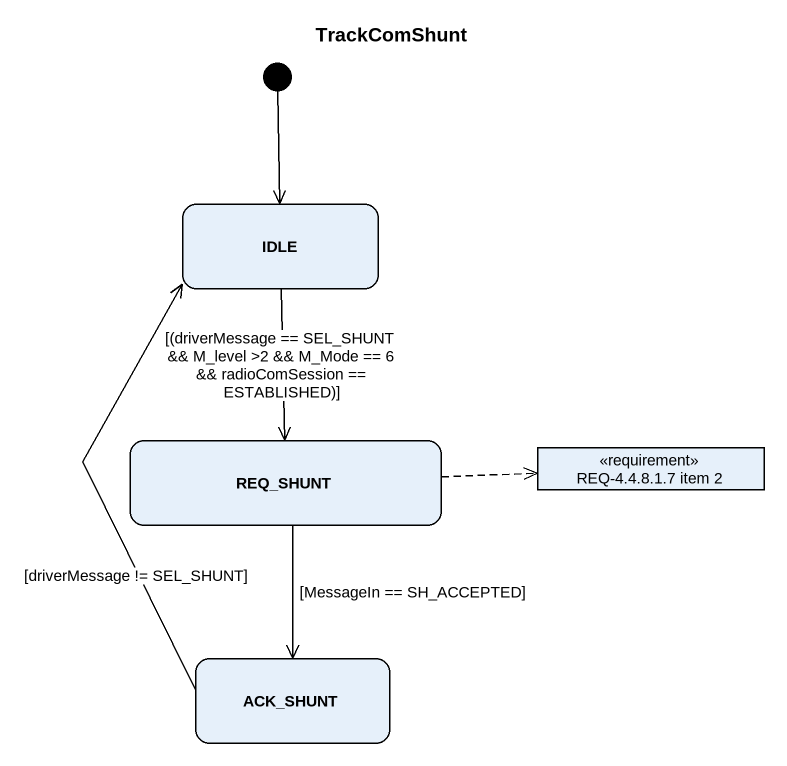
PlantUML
@startuml
title TrackComShunt
hide empty description
state IDLE
state REQ_SHUNT
state "REQ-4.4.8.1.7 item 2" as REQ_4_4_8_1_7_item_2 <<requirement>>
state ACK_SHUNT
[*] --> IDLE
IDLE --> REQ_SHUNT : [(driverMessage == SEL_SHUNT && M_level >2 && M_Mode == 6 && radioComSession == ESTABLISHED)]
REQ_SHUNT -right[dashed]-> REQ_4_4_8_1_7_item_2
REQ_SHUNT --> ACK_SHUNT : [MessageIn == SH_ACCEPTED]
ACK_SHUNT -up-> IDLE : [driverMessage != SEL_SHUNT]
@enduml
